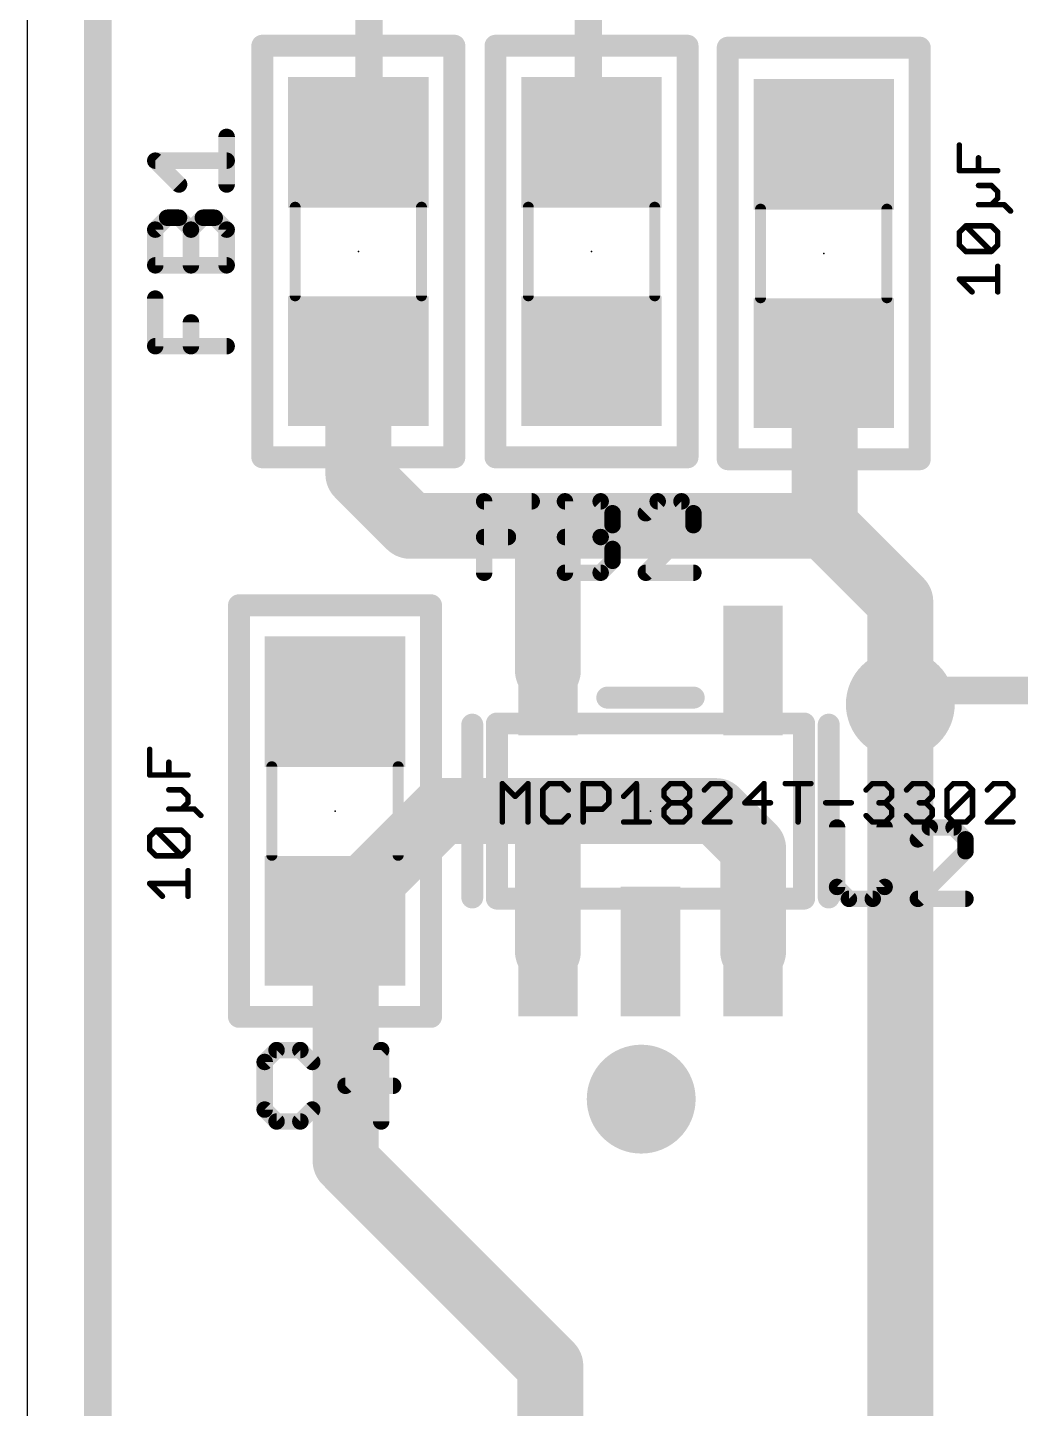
# Model space of a CAD drawing. Extents: x 0 to 40, y -0.1 to 39.1.
# Drawn here: x 4.97 to 14.16, y 18.12 to 30.9 of the extents above; entities that cross this region are included whole.
import ezdxf

# ---------------------------------------------------------------- set-up
doc = ezdxf.new("R2010")
doc.units = 0
for name, color, linetype in [('1', 12, 'CONTINUOUS'), ('16', 132, 'CONTINUOUS'), ('18', 110, 'CONTINUOUS'), ('20', 53, 'CONTINUOUS'), ('21', 40, 'CONTINUOUS'), ('23', 53, 'CONTINUOUS'), ('25', 253, 'CONTINUOUS'), ('27', 253, 'CONTINUOUS'), ('51', 253, 'CONTINUOUS')]:
    doc.layers.add(name, color=color, linetype=linetype)

# ---------------------------------------------------------------- blocks, each defined once
blk = doc.blocks.new('RECT')
blk.add_solid([(-0.5, -0.5), (0.5, -0.5), (-0.5, 0.5), (0.5, 0.5)])
blk = doc.blocks.new('ROUNDV')
at = {"const_width": 0.5}
blk.add_lwpolyline([(0, -0.25, 1), (0, 0.25, 1), (0, -0.25)], format="xyb", dxfattribs=at)

msp = doc.modelspace()

# ---------------------------------------------------------------- linework, layer by layer
at = {"layer": '1'}
for points, const_width in [([(5.618, 0), (5.618, 39)], 0.254), ([(8.128, 32.033), (8.128, 29.943)], 0.254), ([(10.16, 32.033), (10.16, 29.874)], 0.254), ([(8.128, 29.943), (8.03, 29.845)], 0.254), ([(10.16, 29.874), (10.189, 29.845)], 0.254), ([(8.03, 27.813), (8.03, 26.768)], 0.6096), ([(12.348, 27.746), (12.339, 27.795)], 0.6096), ([(12.348, 26.289), (12.348, 27.746)], 0.6096), ([(8.03, 26.768), (8.509, 26.289)], 0.6096), ([(8.509, 26.289), (9.617, 26.289)], 0.6096), ([(9.617, 26.289), (12.348, 26.289)], 0.6096), ([(9.785, 26.257), (9.617, 26.289)], 0.6096), ([(12.348, 26.289), (13.048, 25.589)], 0.6096), ([(9.785, 24.9491), (9.785, 26.257)], 0.6096), ([(13.048, 25.589), (13.048, 24.638)], 0.6096), ([(13.048, 24.638), (13.048, 8.382)], 0.6096), ([(7.912, 22.76), (8.801, 23.649)], 0.6096), ([(8.801, 23.649), (9.944, 23.649)], 0.6096), ([(9.785, 23.49), (9.944, 23.649)], 0.6096), ([(9.944, 23.649), (11.341, 23.649)], 0.6096), ([(11.341, 23.649), (11.685, 23.305)], 0.6096), ([(9.785, 22.3489), (9.785, 23.49)], 0.6096), ([(11.685, 22.3489), (11.685, 23.305)], 0.6096), ([(7.912, 22.535), (7.912, 22.76)], 0.6096), ([(7.912, 22.535), (7.814, 22.633)], 0.6096), ([(7.912, 20.409), (7.912, 22.535)], 0.6096), ([(9.808, 18.513), (7.912, 20.409)], 0.6096), ([(9.808, 2.54), (9.808, 18.513)], 0.6096)]:
    msp.add_lwpolyline(points, dxfattribs=dict(at, const_width=const_width))
for points, const_width in [([(8.1729, 29.8981, 1), (8.0831, 29.9879)], 0.127), ([(7.9851, 29.8899, 1), (8.0749, 29.8001)], 0.127), ([(8.0645, 29.943, 1), (8.1915, 29.943)], 0.127), ([(10.2049, 29.9189, 1), (10.1151, 29.8291)], 0.127), ([(10.0965, 29.874, 1), (10.2235, 29.874)], 0.127), ([(10.1441, 29.8001, 1), (10.2339, 29.8899)], 0.127), ([(8.1824, 27.813, 1), (7.8776, 27.813)], 0.3048), ([(12.4889, 27.8225, 1), (12.1891, 27.7675)], 0.3048), ([(12.5004, 27.746, 1), (12.1956, 27.746)], 0.3048), ([(12.1981, 27.7185, 1), (12.4979, 27.7735)], 0.3048), ([(8.1378, 26.8758, 1), (7.9222, 26.6602)], 0.3048), ([(7.8776, 26.768, 1), (8.1824, 26.768)], 0.3048), ([(8.509, 26.4414, 1), (8.509, 26.1366)], 0.3048), ([(9.617, 26.4414, 1), (9.617, 26.1366)], 0.3048), ([(9.6455, 26.4387, 1), (9.5885, 26.1393)], 0.3048), ([(9.617, 26.1366, 1), (9.617, 26.4414)], 0.3048), ([(12.4558, 26.3968, 1), (12.2402, 26.1812)], 0.3048), ([(12.348, 26.1366, 1), (12.348, 26.4414)], 0.3048), ([(8.4012, 26.1812, 1), (8.6168, 26.3968)], 0.3048), ([(9.9374, 26.257, 1), (9.6326, 26.257)], 0.3048), ([(9.7565, 26.1073, 1), (9.8135, 26.4067)], 0.3048), ([(12.1956, 26.289, 1), (12.5004, 26.289)], 0.3048), ([(13.2004, 25.589, 1), (12.8956, 25.589)], 0.3048), ([(12.9402, 25.4812, 1), (13.1558, 25.6968)], 0.3048), ([(9.6326, 24.9491, 1), (9.9374, 24.9491)], 0.3048), ([(13.2004, 24.638, 1), (12.8956, 24.638)], 0.3048), ([(12.8956, 24.638, 1), (13.2004, 24.638)], 0.3048), ([(8.801, 23.8014, 1), (8.801, 23.4966)], 0.3048), ([(8.9088, 23.5412, 1), (8.6932, 23.7568)], 0.3048), ([(9.944, 23.8014, 1), (9.944, 23.4966)], 0.3048), ([(10.0518, 23.5412, 1), (9.8362, 23.7568)], 0.3048), ([(9.944, 23.4966, 1), (9.944, 23.8014)], 0.3048), ([(11.4488, 23.7568, 1), (11.2332, 23.5412)], 0.3048), ([(11.341, 23.4966, 1), (11.341, 23.8014)], 0.3048), ([(9.9374, 23.49, 1), (9.6326, 23.49)], 0.3048), ([(9.6772, 23.5978, 1), (9.8928, 23.3822)], 0.3048), ([(11.8374, 23.305, 1), (11.5326, 23.305)], 0.3048), ([(11.5772, 23.1972, 1), (11.7928, 23.4128)], 0.3048), ([(7.8042, 22.8678, 1), (8.0198, 22.6522)], 0.3048), ([(8.0644, 22.76, 1), (7.7596, 22.76)], 0.3048), ([(7.9218, 22.7408, 1), (7.7062, 22.5252)], 0.3048), ([(8.0644, 22.535, 1), (7.7596, 22.535)], 0.3048), ([(7.8042, 22.4272, 1), (8.0198, 22.6428)], 0.3048), ([(7.7596, 22.535, 1), (8.0644, 22.535)], 0.3048), ([(9.6326, 22.3489, 1), (9.9374, 22.3489)], 0.3048), ([(11.5326, 22.3489, 1), (11.8374, 22.3489)], 0.3048), ([(8.0198, 20.5168, 1), (7.8042, 20.3012)], 0.3048), ([(7.7596, 20.409, 1), (8.0644, 20.409)], 0.3048), ([(9.9604, 18.513, 1), (9.6556, 18.513)], 0.3048), ([(9.7002, 18.4052, 1), (9.9158, 18.6208)], 0.3048)]:
    msp.add_lwpolyline(points, format="xyb", dxfattribs=dict(at, const_width=const_width))
at = {"layer": '16', "const_width": 0.254}
for points in [[(5.618, 39), (5.618, 0)], [(13.175, 24.765), (13.048, 24.638)], [(16.256, 24.765), (13.175, 24.765)]]:
    msp.add_lwpolyline(points, dxfattribs=at)
at = {"layer": '16', "const_width": 0.127}
for points in [[(13.175, 24.8285, 1), (13.175, 24.7015)], [(13.2199, 24.7201, 1), (13.1301, 24.8099)], [(13.0031, 24.6829, 1), (13.0929, 24.5931)]]:
    msp.add_lwpolyline(points, format="xyb", dxfattribs=at)
at = {"layer": '20'}
msp.add_line((4.968, 6), (4.968, 33), dxfattribs=at)
at = {"layer": '21', "const_width": 0.2032}
for points in [[(7.141, 26.924), (7.141, 30.734)], [(7.141, 30.734), (8.919, 30.734)], [(8.919, 30.734), (8.919, 26.924)], [(9.3, 26.924), (9.3, 30.734)], [(9.3, 30.734), (11.078, 30.734)], [(11.078, 30.734), (11.078, 26.924)], [(11.45, 26.906), (11.45, 30.716)], [(11.45, 30.716), (13.228, 30.716)], [(13.228, 30.716), (13.228, 26.906)], [(8.919, 26.924), (7.141, 26.924)], [(11.078, 26.924), (9.3, 26.924)], [(13.228, 26.906), (11.45, 26.906)], [(6.925, 21.744), (6.925, 25.554)], [(6.925, 25.554), (8.703, 25.554)], [(8.703, 25.554), (8.703, 21.744)], [(10.335, 24.699), (11.135, 24.699)], [(9.085, 24.449), (9.085, 22.849)], [(12.385, 24.449), (12.385, 22.849)], [(8.703, 21.744), (6.925, 21.744)]]:
    msp.add_lwpolyline(points, dxfattribs=at)
at = {"layer": '21', "const_width": 0.1016}
for points in [[(7.1918, 30.734, 1), (7.0902, 30.734)], [(7.141, 30.7848, 1), (7.141, 30.6832)], [(8.9698, 30.734, 1), (8.8682, 30.734)], [(8.919, 30.6832, 1), (8.919, 30.7848)], [(9.3508, 30.734, 1), (9.2492, 30.734)], [(9.3, 30.7848, 1), (9.3, 30.6832)], [(11.1288, 30.734, 1), (11.0272, 30.734)], [(11.078, 30.6832, 1), (11.078, 30.7848)], [(11.5008, 30.716, 1), (11.3992, 30.716)], [(11.45, 30.7668, 1), (11.45, 30.6652)], [(13.2788, 30.716, 1), (13.1772, 30.716)], [(13.228, 30.6652, 1), (13.228, 30.7668)], [(7.141, 26.9748, 1), (7.141, 26.8732)], [(7.0902, 26.924, 1), (7.1918, 26.924)], [(8.8682, 26.924, 1), (8.9698, 26.924)], [(8.919, 26.8732, 1), (8.919, 26.9748)], [(9.3, 26.9748, 1), (9.3, 26.8732)], [(9.2492, 26.924, 1), (9.3508, 26.924)], [(11.0272, 26.924, 1), (11.1288, 26.924)], [(11.078, 26.8732, 1), (11.078, 26.9748)], [(11.45, 26.9568, 1), (11.45, 26.8552)], [(13.228, 26.8552, 1), (13.228, 26.9568)], [(11.3992, 26.906, 1), (11.5008, 26.906)], [(13.1772, 26.906, 1), (13.2788, 26.906)], [(6.9758, 25.554, 1), (6.8742, 25.554)], [(6.925, 25.6048, 1), (6.925, 25.5032)], [(8.7538, 25.554, 1), (8.6522, 25.554)], [(8.703, 25.5032, 1), (8.703, 25.6048)], [(10.335, 24.7498, 1), (10.335, 24.6482)], [(11.135, 24.6482, 1), (11.135, 24.7498)], [(9.1358, 24.449, 1), (9.0342, 24.449)], [(12.4358, 24.449, 1), (12.3342, 24.449)], [(9.0342, 22.849, 1), (9.1358, 22.849)], [(12.3342, 22.849, 1), (12.4358, 22.849)], [(6.925, 21.7948, 1), (6.925, 21.6932)], [(6.8742, 21.744, 1), (6.9758, 21.744)], [(8.6522, 21.744, 1), (8.7538, 21.744)], [(8.703, 21.6932, 1), (8.703, 21.7948)]]:
    msp.add_lwpolyline(points, format="xyb", dxfattribs=at)
at = {"layer": '23'}
for p in [(8.03, 28.829), (10.189, 28.829), (12.339, 28.811), (7.814, 23.649), (10.735, 23.649)]:
    msp.add_point(p, dxfattribs=at)
at = {"layer": '25', "const_width": 0.1524}
for points in [[(6.8108, 29.4495), (6.8108, 29.8902)], [(6.3702, 29.4495), (6.1498, 29.6699)], [(6.1498, 29.6699), (6.8108, 29.6699)], [(6.1498, 29.0316), (6.26, 29.1418)], [(6.26, 29.1418), (6.3702, 29.1418)], [(6.3702, 29.1418), (6.4803, 29.0316)], [(6.4803, 29.0316), (6.5905, 29.1418)], [(6.5905, 29.1418), (6.7006, 29.1418)], [(6.7006, 29.1418), (6.8108, 29.0316)], [(6.1498, 28.7011), (6.1498, 29.0316)], [(6.4803, 28.7011), (6.4803, 29.0316)], [(6.8108, 29.0316), (6.8108, 28.7011)], [(6.8108, 28.7011), (6.1498, 28.7011)], [(6.1498, 27.9527), (6.1498, 28.3933)], [(6.4803, 27.9527), (6.4803, 28.173)], [(6.8108, 27.9527), (6.1498, 27.9527)], [(9.1947, 25.8552), (9.1947, 26.5162)], [(9.1947, 26.5162), (9.6353, 26.5162)], [(9.9431, 25.8552), (9.9431, 26.5162)], [(9.9431, 26.5162), (10.2736, 26.5162)], [(10.2736, 26.5162), (10.3838, 26.406)], [(10.8017, 26.5162), (10.6915, 26.406)], [(11.022, 26.5162), (10.8017, 26.5162)], [(11.1322, 26.406), (11.022, 26.5162)], [(10.3838, 26.406), (10.3838, 26.2958)], [(11.1322, 26.2958), (11.1322, 26.406)], [(10.3838, 26.2958), (10.2736, 26.1857)], [(10.6915, 25.8552), (11.1322, 26.2958)], [(9.1947, 26.1857), (9.415, 26.1857)], [(9.9431, 26.1857), (10.2736, 26.1857)], [(10.2736, 26.1857), (10.3838, 26.0755)], [(10.3838, 26.0755), (10.3838, 25.9654)], [(10.3838, 25.9654), (10.2736, 25.8552)], [(10.2736, 25.8552), (9.9431, 25.8552)], [(11.1322, 25.8552), (10.6915, 25.8552)], [(12.4622, 23.4972), (12.4622, 22.9464)], [(12.9028, 22.9464), (12.9028, 23.4972)], [(13.3208, 23.4972), (13.2106, 23.387)], [(13.5411, 23.4972), (13.3208, 23.4972)], [(13.6513, 23.387), (13.5411, 23.4972)], [(13.6513, 23.2768), (13.6513, 23.387)], [(13.2106, 22.8362), (13.6513, 23.2768)], [(12.4622, 22.9464), (12.5724, 22.8362)], [(12.7927, 22.8362), (12.9028, 22.9464)], [(12.5724, 22.8362), (12.7927, 22.8362)], [(13.6513, 22.8362), (13.2106, 22.8362)], [(7.2729, 21.4362), (7.1627, 21.326)], [(7.4932, 21.4362), (7.2729, 21.4362)], [(7.6033, 21.326), (7.4932, 21.4362)], [(8.2416, 21.4362), (7.9111, 21.1057)], [(8.2416, 20.7752), (8.2416, 21.4362)], [(7.1627, 21.326), (7.1627, 20.8854)], [(7.9111, 21.1057), (8.3518, 21.1057)], [(7.1627, 20.8854), (7.2729, 20.7752)], [(7.2729, 20.7752), (7.4932, 20.7752)], [(7.4932, 20.7752), (7.6033, 20.8854)]]:
    msp.add_lwpolyline(points, dxfattribs=at)
at = {"layer": '25', "const_width": 0.0762}
for points in [[(6.8489, 29.8902, 1), (6.7727, 29.8902)], [(6.1768, 29.6968, 1), (6.1229, 29.6429)], [(6.1498, 29.708, 1), (6.1498, 29.6318)], [(6.8108, 29.6318, 1), (6.8108, 29.708)], [(6.3432, 29.4226, 1), (6.3971, 29.4765)], [(6.7727, 29.4495, 1), (6.8489, 29.4495)], [(6.26, 29.1799, 1), (6.26, 29.1037)], [(6.2869, 29.1148, 1), (6.2331, 29.1687)], [(6.3971, 29.1687, 1), (6.3432, 29.1148)], [(6.3702, 29.1037, 1), (6.3702, 29.1799)], [(6.5905, 29.1799, 1), (6.5905, 29.1037)], [(6.6174, 29.1148, 1), (6.5635, 29.1687)], [(6.7276, 29.1687, 1), (6.6737, 29.1148)], [(6.7006, 29.1037, 1), (6.7006, 29.1799)], [(6.1879, 29.0316, 1), (6.1117, 29.0316)], [(6.1229, 29.0585, 1), (6.1768, 29.0047)], [(6.5184, 29.0316, 1), (6.4422, 29.0316)], [(6.4534, 29.0585, 1), (6.5073, 29.0047)], [(6.4534, 29.0047, 1), (6.5073, 29.0585)], [(6.8489, 29.0316, 1), (6.7727, 29.0316)], [(6.7839, 29.0047, 1), (6.8377, 29.0585)], [(6.1498, 28.7392, 1), (6.1498, 28.663)], [(6.8108, 28.663, 1), (6.8108, 28.7392)], [(6.1117, 28.7011, 1), (6.1879, 28.7011)], [(6.4422, 28.7011, 1), (6.5184, 28.7011)], [(6.7727, 28.7011, 1), (6.8489, 28.7011)], [(6.1879, 28.3933, 1), (6.1117, 28.3933)], [(6.5184, 28.173, 1), (6.4422, 28.173)], [(6.1498, 27.9908, 1), (6.1498, 27.9146)], [(6.8108, 27.9146, 1), (6.8108, 27.9908)], [(6.1117, 27.9527, 1), (6.1879, 27.9527)], [(6.4422, 27.9527, 1), (6.5184, 27.9527)], [(9.2328, 26.5162, 1), (9.1566, 26.5162)], [(9.1947, 26.5543, 1), (9.1947, 26.4781)], [(9.6353, 26.4781, 1), (9.6353, 26.5543)], [(9.9812, 26.5162, 1), (9.905, 26.5162)], [(9.9431, 26.5543, 1), (9.9431, 26.4781)], [(10.3005, 26.5431, 1), (10.2467, 26.4892)], [(10.2736, 26.4781, 1), (10.2736, 26.5543)], [(10.8017, 26.5543, 1), (10.8017, 26.4781)], [(10.8286, 26.4892, 1), (10.7747, 26.5431)], [(11.049, 26.5431, 1), (10.9951, 26.4892)], [(11.022, 26.4781, 1), (11.022, 26.5543)], [(10.4219, 26.406, 1), (10.3457, 26.406)], [(10.3568, 26.3791, 1), (10.4107, 26.4329)], [(10.6646, 26.4329, 1), (10.7185, 26.3791)], [(11.1703, 26.406, 1), (11.0941, 26.406)], [(11.1052, 26.3791, 1), (11.1591, 26.4329)], [(10.3457, 26.2958, 1), (10.4219, 26.2958)], [(10.4107, 26.2689, 1), (10.3568, 26.3228)], [(11.0941, 26.2958, 1), (11.1703, 26.2958)], [(11.1591, 26.2689, 1), (11.1052, 26.3228)], [(9.1947, 26.2238, 1), (9.1947, 26.1476)], [(9.415, 26.1476, 1), (9.415, 26.2238)], [(9.9431, 26.2238, 1), (9.9431, 26.1476)], [(10.3005, 26.2126, 1), (10.2467, 26.1587)], [(10.2467, 26.2126, 1), (10.3005, 26.1587)], [(10.2736, 26.1476, 1), (10.2736, 26.2238)], [(10.4219, 26.0755, 1), (10.3457, 26.0755)], [(10.3568, 26.0486, 1), (10.4107, 26.1025)], [(10.3457, 25.9654, 1), (10.4219, 25.9654)], [(10.4107, 25.9384, 1), (10.3568, 25.9923)], [(9.1566, 25.8552, 1), (9.2328, 25.8552)], [(9.9431, 25.8933, 1), (9.9431, 25.8171)], [(9.905, 25.8552, 1), (9.9812, 25.8552)], [(10.2467, 25.8821, 1), (10.3005, 25.8283)], [(10.2736, 25.8171, 1), (10.2736, 25.8933)], [(10.6915, 25.8933, 1), (10.6915, 25.8171)], [(10.6646, 25.8821, 1), (10.7185, 25.8283)], [(11.1322, 25.8171, 1), (11.1322, 25.8933)], [(12.5003, 23.4972, 1), (12.4241, 23.4972)], [(12.9409, 23.4972, 1), (12.8647, 23.4972)], [(13.3208, 23.5353, 1), (13.3208, 23.4591)], [(13.3477, 23.4702, 1), (13.2938, 23.5241)], [(13.568, 23.5241, 1), (13.5142, 23.4702)], [(13.5411, 23.4591, 1), (13.5411, 23.5353)], [(13.1837, 23.4139, 1), (13.2376, 23.3601)], [(13.6894, 23.387, 1), (13.6132, 23.387)], [(13.6243, 23.3601, 1), (13.6782, 23.4139)], [(13.6132, 23.2768, 1), (13.6894, 23.2768)], [(13.6782, 23.2499, 1), (13.6243, 23.3038)], [(12.4891, 22.9733, 1), (12.4353, 22.9194)], [(12.9298, 22.9194, 1), (12.8759, 22.9733)], [(12.4241, 22.9464, 1), (12.5003, 22.9464)], [(12.5724, 22.8743, 1), (12.5724, 22.7981)], [(12.5454, 22.8093, 1), (12.5993, 22.8631)], [(12.7657, 22.8631, 1), (12.8196, 22.8093)], [(12.7927, 22.7981, 1), (12.7927, 22.8743)], [(12.8647, 22.9464, 1), (12.9409, 22.9464)], [(13.2106, 22.8743, 1), (13.2106, 22.7981)], [(13.1837, 22.8631, 1), (13.2376, 22.8093)], [(13.6513, 22.7981, 1), (13.6513, 22.8743)], [(7.2729, 21.4743, 1), (7.2729, 21.3981)], [(7.2998, 21.4092, 1), (7.2459, 21.4631)], [(7.5201, 21.4631, 1), (7.4662, 21.4092)], [(7.4932, 21.3981, 1), (7.4932, 21.4743)], [(8.2797, 21.4362, 1), (8.2035, 21.4362)], [(8.2685, 21.4092, 1), (8.2147, 21.4631)], [(7.2008, 21.326, 1), (7.1246, 21.326)], [(7.1358, 21.3529, 1), (7.1896, 21.2991)], [(7.5764, 21.2991, 1), (7.6303, 21.3529)], [(7.9111, 21.1438, 1), (7.9111, 21.0676)], [(7.8842, 21.1326, 1), (7.9381, 21.0787)], [(8.3518, 21.0676, 1), (8.3518, 21.1438)], [(7.1896, 20.9123, 1), (7.1358, 20.8584)], [(7.1246, 20.8854, 1), (7.2008, 20.8854)], [(7.2729, 20.8133, 1), (7.2729, 20.7371)], [(7.2459, 20.7483, 1), (7.2998, 20.8021)], [(7.4662, 20.8021, 1), (7.5201, 20.7483)], [(7.4932, 20.7371, 1), (7.4932, 20.8133)], [(7.6303, 20.8584, 1), (7.5764, 20.9123)], [(8.2035, 20.7752, 1), (8.2797, 20.7752)]]:
    msp.add_lwpolyline(points, format="xyb", dxfattribs=at)
at = {"layer": '27', "const_width": 0.0508}
for points in [[(13.5941, 29.5776), (13.5941, 29.8149)], [(13.7721, 29.5776), (13.7721, 29.6962)], [(13.95, 29.5776), (13.5941, 29.5776)], [(13.8907, 29.4407), (13.7721, 29.4407)], [(13.95, 29.3813), (13.8907, 29.4407)], [(13.95, 29.322), (13.95, 29.3813)], [(13.7721, 29.2627), (13.8907, 29.2627)], [(13.8907, 29.2627), (13.95, 29.322)], [(13.8907, 29.2627), (14.0093, 29.2627)], [(14.0093, 29.2627), (14.0686, 29.2034)], [(13.5941, 29.0071), (13.6534, 29.0664)], [(13.5941, 28.8885), (13.5941, 29.0071)], [(13.6534, 29.0664), (13.8907, 29.0664)], [(13.8907, 28.8292), (13.6534, 29.0664)], [(13.8907, 29.0664), (13.95, 29.0071)], [(13.95, 29.0071), (13.95, 28.8885)], [(13.6534, 28.8292), (13.5941, 28.8885)], [(13.95, 28.8885), (13.8907, 28.8292)], [(13.8907, 28.8292), (13.6534, 28.8292)], [(13.95, 28.455), (13.95, 28.6922)], [(13.7127, 28.455), (13.5941, 28.5736)], [(13.5941, 28.5736), (13.95, 28.5736)], [(6.0977, 23.9826), (6.0977, 24.2199)], [(6.2757, 23.9826), (6.2757, 24.1013)], [(6.4536, 23.9826), (6.0977, 23.9826)], [(9.3634, 23.5474), (9.3634, 23.9033)], [(9.3634, 23.9033), (9.482, 23.7847)], [(9.482, 23.7847), (9.6007, 23.9033)], [(9.6007, 23.9033), (9.6007, 23.5474)], [(9.7969, 23.9033), (9.7376, 23.844)], [(9.9156, 23.9033), (9.7969, 23.9033)], [(9.9749, 23.844), (9.9156, 23.9033)], [(10.1118, 23.5474), (10.1118, 23.9033)], [(10.1118, 23.9033), (10.2898, 23.9033)], [(10.2898, 23.9033), (10.3491, 23.844)], [(10.486, 23.7847), (10.6047, 23.9033)], [(10.6047, 23.9033), (10.6047, 23.5474)], [(10.8602, 23.844), (10.9195, 23.9033)], [(10.9195, 23.9033), (11.0382, 23.9033)], [(11.0382, 23.9033), (11.0975, 23.844)], [(11.2937, 23.9033), (11.2344, 23.844)], [(11.4124, 23.9033), (11.2937, 23.9033)], [(11.4717, 23.844), (11.4124, 23.9033)], [(11.7866, 23.9033), (11.6086, 23.7254)], [(11.7866, 23.5474), (11.7866, 23.9033)], [(11.9828, 23.9033), (12.2201, 23.9033)], [(12.1015, 23.5474), (12.1015, 23.9033)], [(12.7313, 23.844), (12.7906, 23.9033)], [(12.7906, 23.9033), (12.9092, 23.9033)], [(12.9092, 23.9033), (12.9685, 23.844)], [(13.1055, 23.844), (13.1648, 23.9033)], [(13.1648, 23.9033), (13.2834, 23.9033)], [(13.2834, 23.9033), (13.3427, 23.844)], [(13.4797, 23.844), (13.539, 23.9033)], [(13.539, 23.9033), (13.6576, 23.9033)], [(13.6576, 23.9033), (13.7169, 23.844)], [(13.9132, 23.9033), (13.8539, 23.844)], [(14.0318, 23.9033), (13.9132, 23.9033)], [(14.0911, 23.844), (14.0318, 23.9033)], [(6.3943, 23.8457), (6.2757, 23.8457)], [(6.4536, 23.7864), (6.3943, 23.8457)], [(6.4536, 23.727), (6.4536, 23.7864)], [(9.7376, 23.844), (9.7376, 23.6067)], [(10.3491, 23.844), (10.3491, 23.7254)], [(10.8602, 23.7847), (10.8602, 23.844)], [(10.9195, 23.7254), (10.8602, 23.7847)], [(11.0975, 23.7847), (11.0382, 23.7254)], [(11.0975, 23.844), (11.0975, 23.7847)], [(11.2344, 23.5474), (11.4717, 23.7847)], [(11.4717, 23.7847), (11.4717, 23.844)], [(12.9685, 23.7847), (12.9092, 23.7254)], [(12.9685, 23.844), (12.9685, 23.7847)], [(13.3427, 23.7847), (13.2834, 23.7254)], [(13.3427, 23.844), (13.3427, 23.7847)], [(13.4797, 23.6067), (13.4797, 23.844)], [(13.4797, 23.6067), (13.7169, 23.844)], [(13.7169, 23.844), (13.7169, 23.6067)], [(13.8539, 23.5474), (14.0911, 23.7847)], [(14.0911, 23.7847), (14.0911, 23.844)], [(6.2757, 23.6677), (6.3943, 23.6677)], [(6.3943, 23.6677), (6.4536, 23.727)], [(6.3943, 23.6677), (6.5129, 23.6677)], [(6.5129, 23.6677), (6.5722, 23.6084)], [(10.2898, 23.666), (10.1118, 23.666)], [(10.3491, 23.7254), (10.2898, 23.666)], [(10.8602, 23.666), (10.9195, 23.7254)], [(10.8602, 23.6067), (10.8602, 23.666)], [(10.9195, 23.7254), (11.0382, 23.7254)], [(11.0382, 23.7254), (11.0975, 23.666)], [(11.0975, 23.666), (11.0975, 23.6067)], [(11.6086, 23.7254), (11.8459, 23.7254)], [(12.3571, 23.7254), (12.5943, 23.7254)], [(12.9092, 23.7254), (12.8499, 23.7254)], [(12.9092, 23.7254), (12.9685, 23.666)], [(12.9685, 23.666), (12.9685, 23.6067)], [(13.2834, 23.7254), (13.2241, 23.7254)], [(13.2834, 23.7254), (13.3427, 23.666)], [(13.3427, 23.666), (13.3427, 23.6067)], [(9.7376, 23.6067), (9.7969, 23.5474)], [(9.7969, 23.5474), (9.9156, 23.5474)], [(9.9156, 23.5474), (9.9749, 23.6067)], [(10.486, 23.5474), (10.7233, 23.5474)], [(10.9195, 23.5474), (10.8602, 23.6067)], [(11.0382, 23.5474), (10.9195, 23.5474)], [(11.0975, 23.6067), (11.0382, 23.5474)], [(11.4717, 23.5474), (11.2344, 23.5474)], [(12.7906, 23.5474), (12.7313, 23.6067)], [(12.9092, 23.5474), (12.7906, 23.5474)], [(12.9685, 23.6067), (12.9092, 23.5474)], [(13.1648, 23.5474), (13.1055, 23.6067)], [(13.2834, 23.5474), (13.1648, 23.5474)], [(13.3427, 23.6067), (13.2834, 23.5474)], [(13.539, 23.5474), (13.4797, 23.6067)], [(13.6576, 23.5474), (13.539, 23.5474)], [(13.7169, 23.6067), (13.6576, 23.5474)], [(14.0911, 23.5474), (13.8539, 23.5474)], [(6.0977, 23.4122), (6.157, 23.4715)], [(6.0977, 23.2935), (6.0977, 23.4122)], [(6.157, 23.4715), (6.3943, 23.4715)], [(6.3943, 23.2342), (6.157, 23.4715)], [(6.3943, 23.4715), (6.4536, 23.4122)], [(6.4536, 23.4122), (6.4536, 23.2935)], [(6.157, 23.2342), (6.0977, 23.2935)], [(6.4536, 23.2935), (6.3943, 23.2342)], [(6.3943, 23.2342), (6.157, 23.2342)], [(6.4536, 22.86), (6.4536, 23.0973)], [(6.2163, 22.86), (6.0977, 22.9786)], [(6.0977, 22.9786), (6.4536, 22.9786)]]:
    msp.add_lwpolyline(points, dxfattribs=at)
at = {"layer": '27', "const_width": 0.0254}
for points in [[(13.6068, 29.8149, 1), (13.5814, 29.8149)], [(13.7848, 29.6962, 1), (13.7593, 29.6962)], [(13.5941, 29.5903, 1), (13.5941, 29.5649)], [(13.5814, 29.5776, 1), (13.6068, 29.5776)], [(13.7593, 29.5776, 1), (13.7848, 29.5776)], [(13.95, 29.5649, 1), (13.95, 29.5903)], [(13.7721, 29.4534, 1), (13.7721, 29.428)], [(13.8997, 29.4496, 1), (13.8817, 29.4317)], [(13.8907, 29.428, 1), (13.8907, 29.4534)], [(13.9627, 29.3813, 1), (13.9373, 29.3813)], [(13.941, 29.3724, 1), (13.959, 29.3903)], [(13.7721, 29.2754, 1), (13.7721, 29.25)], [(13.8907, 29.2754, 1), (13.8907, 29.25)], [(13.8817, 29.2717, 1), (13.8997, 29.2537)], [(13.8907, 29.25, 1), (13.8907, 29.2754)], [(13.9373, 29.322, 1), (13.9627, 29.322)], [(13.959, 29.313, 1), (13.941, 29.331)], [(14.0183, 29.2717, 1), (14.0003, 29.2537)], [(14.0093, 29.25, 1), (14.0093, 29.2754)], [(14.0597, 29.1944, 1), (14.0776, 29.2124)], [(13.6068, 29.0071, 1), (13.5814, 29.0071)], [(13.5851, 29.0161, 1), (13.6031, 28.9981)], [(13.6534, 29.0791, 1), (13.6534, 29.0537)], [(13.6624, 29.0754, 1), (13.6444, 29.0575)], [(13.6624, 29.0575, 1), (13.6444, 29.0754)], [(13.8997, 29.0754, 1), (13.8817, 29.0575)], [(13.8907, 29.0537, 1), (13.8907, 29.0791)], [(13.9627, 29.0071, 1), (13.9373, 29.0071)], [(13.941, 28.9981, 1), (13.959, 29.0161)], [(13.6031, 28.8975, 1), (13.5851, 28.8795)], [(13.5814, 28.8885, 1), (13.6068, 28.8885)], [(13.9373, 28.8885, 1), (13.9627, 28.8885)], [(13.959, 28.8795, 1), (13.941, 28.8975)], [(13.6534, 28.8419, 1), (13.6534, 28.8165)], [(13.6444, 28.8202, 1), (13.6624, 28.8382)], [(13.8817, 28.8382, 1), (13.8997, 28.8202)], [(13.8817, 28.8202, 1), (13.8997, 28.8382)], [(13.8907, 28.8165, 1), (13.8907, 28.8419)], [(13.9627, 28.6922, 1), (13.9373, 28.6922)], [(13.6031, 28.5826, 1), (13.5851, 28.5646)], [(13.5941, 28.5863, 1), (13.5941, 28.5609)], [(13.95, 28.5609, 1), (13.95, 28.5863)], [(13.7038, 28.446, 1), (13.7217, 28.4639)], [(13.9373, 28.455, 1), (13.9627, 28.455)], [(6.1104, 24.2199, 1), (6.085, 24.2199)], [(6.2884, 24.1013, 1), (6.263, 24.1013)], [(6.0977, 23.9953, 1), (6.0977, 23.9699)], [(6.085, 23.9826, 1), (6.1104, 23.9826)], [(6.263, 23.9826, 1), (6.2884, 23.9826)], [(6.4536, 23.9699, 1), (6.4536, 23.9953)], [(9.3761, 23.9033, 1), (9.3507, 23.9033)], [(9.3724, 23.9123, 1), (9.3544, 23.8943)], [(9.6134, 23.9033, 1), (9.588, 23.9033)], [(9.6096, 23.8943, 1), (9.5917, 23.9123)], [(9.7969, 23.916, 1), (9.7969, 23.8906)], [(9.8059, 23.8943, 1), (9.7879, 23.9123)], [(9.9245, 23.9123, 1), (9.9066, 23.8943)], [(9.9156, 23.8906, 1), (9.9156, 23.916)], [(10.1245, 23.9033, 1), (10.0991, 23.9033)], [(10.1118, 23.916, 1), (10.1118, 23.8906)], [(10.2987, 23.9123, 1), (10.2808, 23.8943)], [(10.2898, 23.8906, 1), (10.2898, 23.916)], [(10.6174, 23.9033, 1), (10.592, 23.9033)], [(10.6136, 23.8943, 1), (10.5957, 23.9123)], [(10.9195, 23.916, 1), (10.9195, 23.8906)], [(10.9285, 23.8943, 1), (10.9106, 23.9123)], [(11.0472, 23.9123, 1), (11.0292, 23.8943)], [(11.0382, 23.8906, 1), (11.0382, 23.916)], [(11.2937, 23.916, 1), (11.2937, 23.8906)], [(11.3027, 23.8943, 1), (11.2848, 23.9123)], [(11.4214, 23.9123, 1), (11.4034, 23.8943)], [(11.4124, 23.8906, 1), (11.4124, 23.916)], [(11.7993, 23.9033, 1), (11.7739, 23.9033)], [(11.7956, 23.8943, 1), (11.7776, 23.9123)], [(11.9828, 23.916, 1), (11.9828, 23.8906)], [(12.1142, 23.9033, 1), (12.0888, 23.9033)], [(12.2201, 23.8906, 1), (12.2201, 23.916)], [(12.7906, 23.916, 1), (12.7906, 23.8906)], [(12.7996, 23.8943, 1), (12.7816, 23.9123)], [(12.9182, 23.9123, 1), (12.9002, 23.8943)], [(12.9092, 23.8906, 1), (12.9092, 23.916)], [(13.1648, 23.916, 1), (13.1648, 23.8906)], [(13.1738, 23.8943, 1), (13.1558, 23.9123)], [(13.2924, 23.9123, 1), (13.2744, 23.8943)], [(13.2834, 23.8906, 1), (13.2834, 23.916)], [(13.539, 23.916, 1), (13.539, 23.8906)], [(13.548, 23.8943, 1), (13.53, 23.9123)], [(13.6666, 23.9123, 1), (13.6486, 23.8943)], [(13.6576, 23.8906, 1), (13.6576, 23.916)], [(13.9132, 23.916, 1), (13.9132, 23.8906)], [(13.9222, 23.8943, 1), (13.9042, 23.9123)], [(14.0408, 23.9123, 1), (14.0228, 23.8943)], [(14.0318, 23.8906, 1), (14.0318, 23.916)], [(6.2757, 23.8584, 1), (6.2757, 23.833)], [(6.4033, 23.8547, 1), (6.3853, 23.8367)], [(6.3943, 23.833, 1), (6.3943, 23.8584)], [(6.4663, 23.7864, 1), (6.4409, 23.7864)], [(6.4446, 23.7774, 1), (6.4626, 23.7953)], [(9.4731, 23.7936, 1), (9.491, 23.7757)], [(9.4731, 23.7757, 1), (9.491, 23.7936)], [(9.7503, 23.844, 1), (9.7249, 23.844)], [(9.7286, 23.853, 1), (9.7466, 23.835)], [(9.9659, 23.835, 1), (9.9839, 23.853)], [(10.3618, 23.844, 1), (10.3364, 23.844)], [(10.3401, 23.835, 1), (10.3581, 23.853)], [(10.477, 23.7936, 1), (10.495, 23.7757)], [(10.8729, 23.844, 1), (10.8475, 23.844)], [(10.8512, 23.853, 1), (10.8692, 23.835)], [(10.8692, 23.7936, 1), (10.8512, 23.7757)], [(10.8475, 23.7847, 1), (10.8729, 23.7847)], [(11.1102, 23.844, 1), (11.0848, 23.844)], [(11.0848, 23.7847, 1), (11.1102, 23.7847)], [(11.0885, 23.835, 1), (11.1065, 23.853)], [(11.1065, 23.7757, 1), (11.0885, 23.7936)], [(11.2255, 23.853, 1), (11.2434, 23.835)], [(11.4844, 23.844, 1), (11.459, 23.844)], [(11.459, 23.7847, 1), (11.4844, 23.7847)], [(11.4627, 23.835, 1), (11.4807, 23.853)], [(11.4807, 23.7757, 1), (11.4627, 23.7936)], [(12.7223, 23.853, 1), (12.7402, 23.835)], [(12.9812, 23.844, 1), (12.9558, 23.844)], [(12.9558, 23.7847, 1), (12.9812, 23.7847)], [(12.9595, 23.835, 1), (12.9775, 23.853)], [(12.9775, 23.7757, 1), (12.9595, 23.7936)], [(13.0965, 23.853, 1), (13.1144, 23.835)], [(13.3554, 23.844, 1), (13.33, 23.844)], [(13.33, 23.7847, 1), (13.3554, 23.7847)], [(13.3338, 23.835, 1), (13.3517, 23.853)], [(13.3517, 23.7757, 1), (13.3338, 23.7936)], [(13.4924, 23.844, 1), (13.467, 23.844)], [(13.4707, 23.853, 1), (13.4886, 23.835)], [(13.7296, 23.844, 1), (13.7042, 23.844)], [(13.7259, 23.835, 1), (13.708, 23.853)], [(13.708, 23.835, 1), (13.7259, 23.853)], [(13.8449, 23.853, 1), (13.8629, 23.835)], [(14.1038, 23.844, 1), (14.0784, 23.844)], [(14.0784, 23.7847, 1), (14.1038, 23.7847)], [(14.0822, 23.835, 1), (14.1001, 23.853)], [(14.1001, 23.7757, 1), (14.0822, 23.7936)], [(6.2757, 23.6804, 1), (6.2757, 23.655)], [(6.3943, 23.6804, 1), (6.3943, 23.655)], [(6.3853, 23.6767, 1), (6.4033, 23.6587)], [(6.3943, 23.655, 1), (6.3943, 23.6804)], [(6.4409, 23.727, 1), (6.4663, 23.727)], [(6.4626, 23.7181, 1), (6.4446, 23.736)], [(6.5219, 23.6767, 1), (6.5039, 23.6587)], [(6.5129, 23.655, 1), (6.5129, 23.6804)], [(10.1118, 23.6787, 1), (10.1118, 23.6533)], [(10.2808, 23.675, 1), (10.2987, 23.6571)], [(10.2898, 23.6533, 1), (10.2898, 23.6787)], [(10.3364, 23.7254, 1), (10.3618, 23.7254)], [(10.3581, 23.7164, 1), (10.3401, 23.7343)], [(10.8729, 23.666, 1), (10.8475, 23.666)], [(10.8512, 23.675, 1), (10.8692, 23.6571)], [(10.9195, 23.7381, 1), (10.9195, 23.7127)], [(10.9285, 23.7164, 1), (10.9106, 23.7343)], [(10.9106, 23.7164, 1), (10.9285, 23.7343)], [(11.0472, 23.7343, 1), (11.0292, 23.7164)], [(11.0292, 23.7343, 1), (11.0472, 23.7164)], [(11.0382, 23.7127, 1), (11.0382, 23.7381)], [(11.1102, 23.666, 1), (11.0848, 23.666)], [(11.0885, 23.6571, 1), (11.1065, 23.675)], [(11.6086, 23.7381, 1), (11.6086, 23.7127)], [(11.5997, 23.7343, 1), (11.6176, 23.7164)], [(11.8459, 23.7127, 1), (11.8459, 23.7381)], [(12.3571, 23.7381, 1), (12.3571, 23.7127)], [(12.5943, 23.7127, 1), (12.5943, 23.7381)], [(12.8499, 23.7381, 1), (12.8499, 23.7127)], [(12.9182, 23.7343, 1), (12.9002, 23.7164)], [(12.9002, 23.7343, 1), (12.9182, 23.7164)], [(12.9092, 23.7127, 1), (12.9092, 23.7381)], [(12.9812, 23.666, 1), (12.9558, 23.666)], [(12.9595, 23.6571, 1), (12.9775, 23.675)], [(13.2241, 23.7381, 1), (13.2241, 23.7127)], [(13.2924, 23.7343, 1), (13.2744, 23.7164)], [(13.2744, 23.7343, 1), (13.2924, 23.7164)], [(13.2834, 23.7127, 1), (13.2834, 23.7381)], [(13.3554, 23.666, 1), (13.33, 23.666)], [(13.3338, 23.6571, 1), (13.3517, 23.675)], [(6.5633, 23.5994, 1), (6.5812, 23.6174)], [(9.3507, 23.5474, 1), (9.3761, 23.5474)], [(9.588, 23.5474, 1), (9.6134, 23.5474)], [(9.7466, 23.6157, 1), (9.7286, 23.5977)], [(9.7249, 23.6067, 1), (9.7503, 23.6067)], [(9.7969, 23.5601, 1), (9.7969, 23.5347)], [(9.7879, 23.5384, 1), (9.8059, 23.5564)], [(9.9066, 23.5564, 1), (9.9245, 23.5384)], [(9.9156, 23.5347, 1), (9.9156, 23.5601)], [(9.9839, 23.5977, 1), (9.9659, 23.6157)], [(10.0991, 23.5474, 1), (10.1245, 23.5474)], [(10.486, 23.5601, 1), (10.486, 23.5347)], [(10.592, 23.5474, 1), (10.6174, 23.5474)], [(10.7233, 23.5347, 1), (10.7233, 23.5601)], [(10.8692, 23.6157, 1), (10.8512, 23.5977)], [(10.8475, 23.6067, 1), (10.8729, 23.6067)], [(10.9195, 23.5601, 1), (10.9195, 23.5347)], [(10.9106, 23.5384, 1), (10.9285, 23.5564)], [(11.0292, 23.5564, 1), (11.0472, 23.5384)], [(11.0382, 23.5347, 1), (11.0382, 23.5601)], [(11.0848, 23.6067, 1), (11.1102, 23.6067)], [(11.1065, 23.5977, 1), (11.0885, 23.6157)], [(11.2344, 23.5601, 1), (11.2344, 23.5347)], [(11.2255, 23.5564, 1), (11.2434, 23.5384)], [(11.4717, 23.5347, 1), (11.4717, 23.5601)], [(11.7739, 23.5474, 1), (11.7993, 23.5474)], [(12.0888, 23.5474, 1), (12.1142, 23.5474)], [(12.7402, 23.6157, 1), (12.7223, 23.5977)], [(12.7906, 23.5601, 1), (12.7906, 23.5347)], [(12.7816, 23.5384, 1), (12.7996, 23.5564)], [(12.9002, 23.5564, 1), (12.9182, 23.5384)], [(12.9092, 23.5347, 1), (12.9092, 23.5601)], [(12.9558, 23.6067, 1), (12.9812, 23.6067)], [(12.9775, 23.5977, 1), (12.9595, 23.6157)], [(13.1144, 23.6157, 1), (13.0965, 23.5977)], [(13.1648, 23.5601, 1), (13.1648, 23.5347)], [(13.1558, 23.5384, 1), (13.1738, 23.5564)], [(13.2744, 23.5564, 1), (13.2924, 23.5384)], [(13.2834, 23.5347, 1), (13.2834, 23.5601)], [(13.33, 23.6067, 1), (13.3554, 23.6067)], [(13.3517, 23.5977, 1), (13.3338, 23.6157)], [(13.4886, 23.6157, 1), (13.4707, 23.5977)], [(13.4707, 23.6157, 1), (13.4886, 23.5977)], [(13.467, 23.6067, 1), (13.4924, 23.6067)], [(13.539, 23.5601, 1), (13.539, 23.5347)], [(13.53, 23.5384, 1), (13.548, 23.5564)], [(13.6486, 23.5564, 1), (13.6666, 23.5384)], [(13.6576, 23.5347, 1), (13.6576, 23.5601)], [(13.7042, 23.6067, 1), (13.7296, 23.6067)], [(13.7259, 23.5977, 1), (13.708, 23.6157)], [(13.8539, 23.5601, 1), (13.8539, 23.5347)], [(13.8449, 23.5564, 1), (13.8629, 23.5384)], [(14.0911, 23.5347, 1), (14.0911, 23.5601)], [(6.1104, 23.4122, 1), (6.085, 23.4122)], [(6.0887, 23.4211, 1), (6.1067, 23.4032)], [(6.157, 23.4842, 1), (6.157, 23.4588)], [(6.166, 23.4805, 1), (6.148, 23.4625)], [(6.166, 23.4625, 1), (6.148, 23.4805)], [(6.4033, 23.4805, 1), (6.3853, 23.4625)], [(6.3943, 23.4588, 1), (6.3943, 23.4842)], [(6.4663, 23.4122, 1), (6.4409, 23.4122)], [(6.4446, 23.4032, 1), (6.4626, 23.4211)], [(6.1067, 23.3025, 1), (6.0887, 23.2845)], [(6.085, 23.2935, 1), (6.1104, 23.2935)], [(6.4409, 23.2935, 1), (6.4663, 23.2935)], [(6.4626, 23.2845, 1), (6.4446, 23.3025)], [(6.157, 23.2469, 1), (6.157, 23.2215)], [(6.148, 23.2252, 1), (6.166, 23.2432)], [(6.3853, 23.2432, 1), (6.4033, 23.2252)], [(6.3853, 23.2252, 1), (6.4033, 23.2432)], [(6.3943, 23.2215, 1), (6.3943, 23.2469)], [(6.4663, 23.0973, 1), (6.4409, 23.0973)], [(6.1067, 22.9876, 1), (6.0887, 22.9697)], [(6.0977, 22.9913, 1), (6.0977, 22.9659)], [(6.2074, 22.851, 1), (6.2253, 22.869)], [(6.4536, 22.9659, 1), (6.4536, 22.9913)], [(6.4409, 22.86, 1), (6.4663, 22.86)]]:
    msp.add_lwpolyline(points, format="xyb", dxfattribs=at)
at = {"layer": '51'}
for points, const_width in [([(7.445, 28.419), (7.445, 29.239)], 0.1016), ([(8.615, 28.419), (8.615, 29.239)], 0.1016), ([(9.604, 28.419), (9.604, 29.239)], 0.1016), ([(10.774, 28.419), (10.774, 29.239)], 0.1016), ([(11.754, 28.401), (11.754, 29.221)], 0.1016), ([(12.924, 28.401), (12.924, 29.221)], 0.1016), ([(9.3126, 22.8386), (9.3126, 24.4594)], 0.2032), ([(9.3126, 24.4594), (12.1574, 24.4594)], 0.2032), ([(12.1574, 24.4594), (12.1574, 22.8386)], 0.2032), ([(7.229, 23.239), (7.229, 24.059)], 0.1016), ([(8.399, 23.239), (8.399, 24.059)], 0.1016), ([(12.1574, 22.8386), (9.3126, 22.8386)], 0.2032)]:
    msp.add_lwpolyline(points, dxfattribs=dict(at, const_width=const_width))
for points, const_width in [([(7.4704, 29.239, 1), (7.4196, 29.239)], 0.0508), ([(8.6404, 29.239, 1), (8.5896, 29.239)], 0.0508), ([(9.6294, 29.239, 1), (9.5786, 29.239)], 0.0508), ([(10.7994, 29.239, 1), (10.7486, 29.239)], 0.0508), ([(11.7794, 29.221, 1), (11.7286, 29.221)], 0.0508), ([(12.9494, 29.221, 1), (12.8986, 29.221)], 0.0508), ([(7.4196, 28.419, 1), (7.4704, 28.419)], 0.0508), ([(8.5896, 28.419, 1), (8.6404, 28.419)], 0.0508), ([(9.5786, 28.419, 1), (9.6294, 28.419)], 0.0508), ([(10.7486, 28.419, 1), (10.7994, 28.419)], 0.0508), ([(11.7286, 28.401, 1), (11.7794, 28.401)], 0.0508), ([(12.8986, 28.401, 1), (12.9494, 28.401)], 0.0508), ([(9.3634, 24.4594, 1), (9.2618, 24.4594)], 0.1016), ([(9.3126, 24.5102, 1), (9.3126, 24.4086)], 0.1016), ([(12.2082, 24.4594, 1), (12.1066, 24.4594)], 0.1016), ([(12.1574, 24.4086, 1), (12.1574, 24.5102)], 0.1016), ([(7.2544, 24.059, 1), (7.2036, 24.059)], 0.0508), ([(8.4244, 24.059, 1), (8.3736, 24.059)], 0.0508), ([(7.2036, 23.239, 1), (7.2544, 23.239)], 0.0508), ([(8.3736, 23.239, 1), (8.4244, 23.239)], 0.0508), ([(9.3126, 22.8894, 1), (9.3126, 22.7878)], 0.1016), ([(9.2618, 22.8386, 1), (9.3634, 22.8386)], 0.1016), ([(12.1066, 22.8386, 1), (12.2082, 22.8386)], 0.1016), ([(12.1574, 22.7878, 1), (12.1574, 22.8894)], 0.1016)]:
    msp.add_lwpolyline(points, format="xyb", dxfattribs=dict(at, const_width=const_width))

# ---------------------------------------------------------------- block references
at = {"layer": '1', "xscale": 1.2, "yscale": 1.3, "rotation": 90}
for p in [(8.03, 29.845), (10.189, 29.845), (12.339, 29.827), (8.03, 27.813), (10.189, 27.813), (12.339, 27.795), (7.814, 24.665), (7.814, 22.633)]:
    msp.add_blockref('RECT', p, dxfattribs=at)
at = {"layer": '1', "xscale": 0.55, "yscale": 1.2}
for p in [(9.785, 24.9491), (11.685, 24.9491), (9.785, 22.3489), (10.735, 22.3489), (11.685, 22.3489)]:
    msp.add_blockref('RECT', p, dxfattribs=at)
at = {"layer": '18', "xscale": 1.008, "yscale": 1.008}
for p in [(13.048, 24.638), (13.048, 24.638), (10.649, 20.982), (10.649, 20.982)]:
    msp.add_blockref('ROUNDV', p, dxfattribs=at)
at = {"layer": '51', "xscale": 0.65, "yscale": 1.3, "rotation": 90}
for p in [(8.03, 29.5604), (10.189, 29.5604), (12.339, 29.5424), (8.03, 28.0872), (10.189, 28.0872), (12.339, 28.0692), (7.814, 24.3804), (7.814, 22.9072)]:
    msp.add_blockref('RECT', p, dxfattribs=at)
at = {"layer": '51', "xscale": 0.5, "yscale": 0.65}
for p in [(9.785, 24.824), (11.685, 24.824), (9.785, 22.474), (10.735, 22.474), (11.685, 22.474)]:
    msp.add_blockref('RECT', p, dxfattribs=at)

doc.saveas('drawing.dxf')
